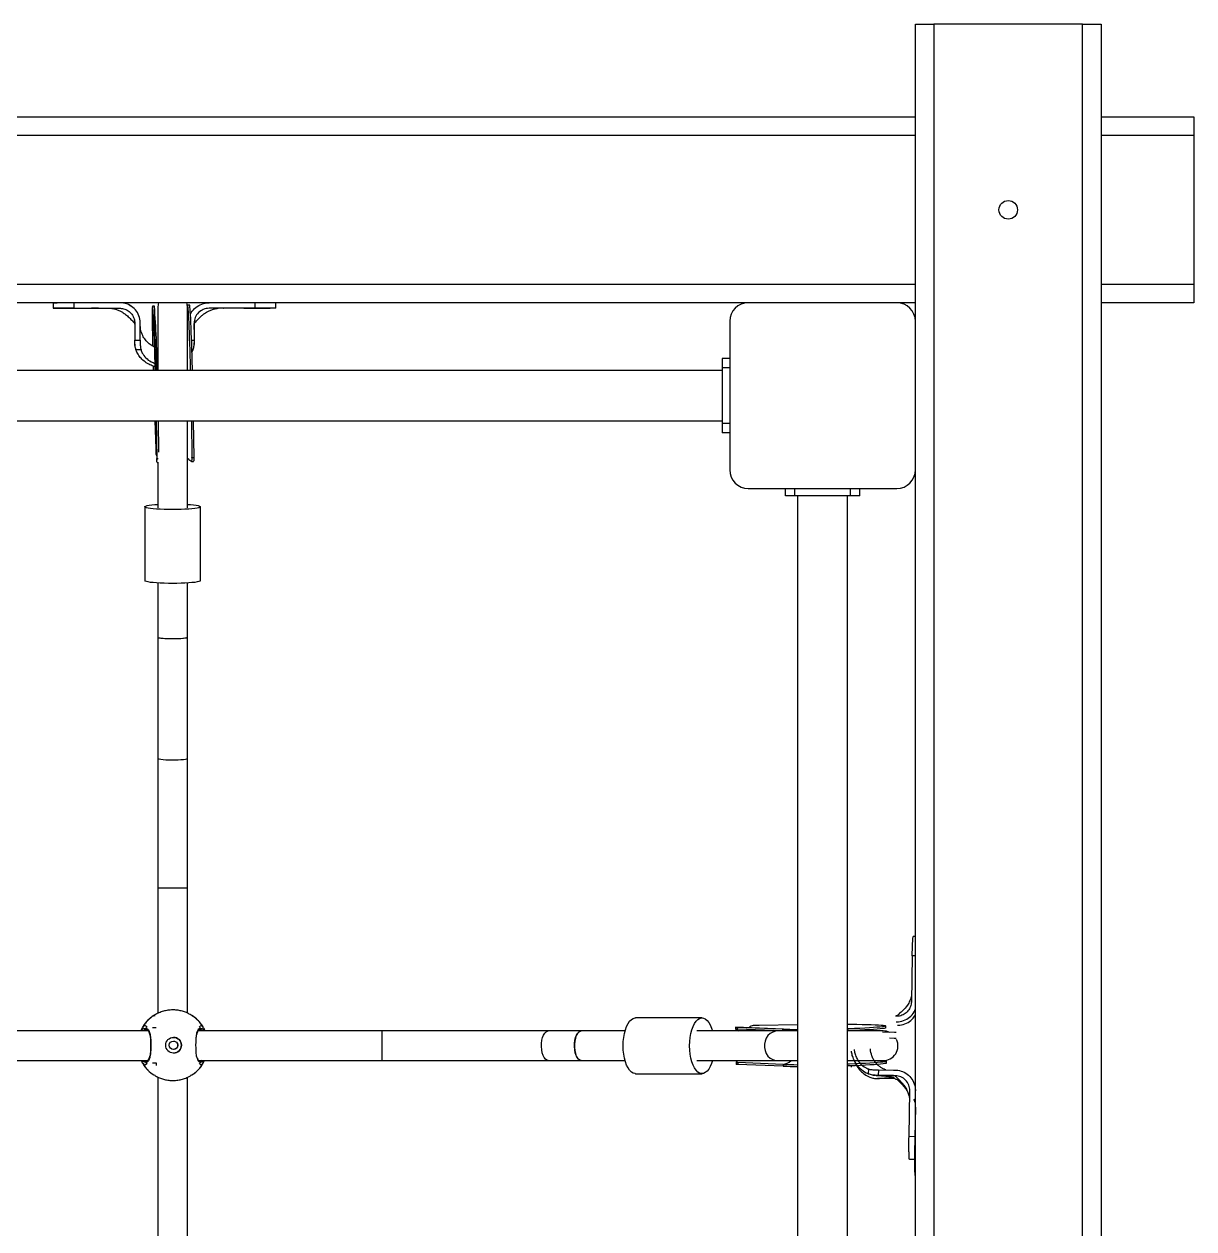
# Model space of a CAD drawing. Header units: millimetres. Extents: x -3365 to 2979, y -3775 to 2808.
# Drawn here: x 849 to 1479, y 660 to 1308 of the extents above; entities that cross this region are included whole.
import ezdxf

# ---------------------------------------------------------------- set-up
doc = ezdxf.new("R2010")
doc.units = ezdxf.units.MM
doc.layers.add('DIKOM_ОБЪЕКТ', color=7, linetype='Continuous')

msp = doc.modelspace()

# ---------------------------------------------------------------- linework, layer by layer
at = {"layer": 'DIKOM_ОБЪЕКТ'}
for p, q in [((1328.86, 1148.33), (1328.86, 1308.33)), ((1328.86, 1308.33), (1338.86, 1308.33)), ((1338.86, 1308.33), (1338.86, -1291.67)), ((1418.86, 1308.33), (1338.86, 1308.33)), ((1418.86, -1291.67), (1418.86, 1308.33)), ((1418.86, 1308.33), (1428.86, 1308.33)), ((1428.86, 1308.33), (1428.86, -1291.67)), ((-971.14, 1258.33), (1328.86, 1258.33)), ((1428.86, 1258.33), (1478.86, 1258.33)), ((1478.86, 1258.33), (1478.86, 1248.33)), ((1328.86, 1248.33), (-971.14, 1248.33)), ((1478.86, 1248.33), (1428.86, 1248.33)), ((1478.86, 1248.33), (1478.86, 1168.33)), ((-971.14, 1168.33), (1328.86, 1168.33)), ((1428.86, 1168.33), (1478.86, 1168.33)), ((1478.86, 1168.33), (1478.86, 1158.33)), ((1238.86, 1158.33), (218.86, 1158.33)), ((864.44, 1158.33), (864.44, 1155.33)), ((864.44, 1155.33), (869.71, 1155.33)), ((871.03, 1155.33), (867.92, 1155.33)), ((870.8, 1155.33), (868.56, 1155.33)), ((875.72, 1158.33), (875.72, 1155.33)), ((875.72, 1155.33), (900.44, 1155.33)), ((907.17, 1156.03), (905.41, 1157.08)), ((907.87, 1155.37), (907.54, 1155.67)), ((919.02, 1156.46), (918.02, 1156.43)), ((920.86, 1155.85), (920.86, 1121.83)), ((936.86, 1121.83), (936.86, 1155.85)), ((938.01, 1156.98), (937.01, 1156.95)), ((973.15, 1155.33), (948.44, 1155.33)), ((971.92, 1155.33), (978.56, 1155.33)), ((973.15, 1158.33), (973.15, 1155.33)), ((973.33, 1155.33), (973.72, 1155.33)), ((978.62, 1155.33), (981.36, 1155.33)), ((984.44, 1155.33), (984.44, 1158.33)), ((1318.86, 1158.33), (1238.86, 1158.33)), ((1328.86, 1158.33), (1318.86, 1158.33)), ((1478.86, 1158.33), (1428.86, 1158.33)), ((1228.86, 1148.33), (1228.86, 1068.33)), ((1328.86, 1068.33), (1328.86, 1148.33)), ((908.44, 1147.33), (908.44, 1146.33)), ((908.44, 1146.33), (908.44, 1138.19)), ((911.44, 1146.33), (911.44, 1147.33)), ((911.44, 1138.19), (911.44, 1146.33)), ((940.44, 1147.33), (940.44, 1146.33)), ((940.44, 1146.33), (940.44, 1138.19)), ((908.44, 1138.19), (911.44, 1138.19)), ((908.52, 1136.08), (908.53, 1135.51)), ((939.04, 1138.19), (940.44, 1138.19)), ((940.37, 1135.7), (940.39, 1136.48)), ((940.39, 1135.98), (940.4, 1136.68)), ((911.82, 1132.98), (909.1, 1132.98)), ((939.77, 1132.98), (939.21, 1132.98)), ((939.77, 1132.98), (939.25, 1131.74)), ((920.43, 1125.37), (920.86, 1125.21)), ((920.86, 1123.6), (920.48, 1123.67)), ((1228.86, 1128.33), (1224.86, 1128.33)), ((1224.86, 1128.33), (1224.86, 1123.33)), ((1228.86, 1123.33), (1224.86, 1123.33)), ((1224.86, 1123.33), (1224.86, 1093.33)), ((1224.86, 1121.83), (232.86, 1121.83)), ((232.86, 1094.83), (1224.86, 1094.83)), ((919.25, 1094.83), (919.72, 1079.68)), ((920, 1094.83), (920.31, 1073.53)), ((920, 1094.83), (920.29, 1074.49)), ((921, 1094.83), (921.25, 1077.9)), ((936.86, 1047.9), (936.86, 1094.83)), ((939, 1094.83), (939.28, 1075.01)), ((940, 1094.83), (940.28, 1075.04)), ((1228.86, 1093.33), (1224.86, 1093.33)), ((1224.86, 1093.33), (1224.86, 1088.33)), ((1228.86, 1088.33), (1224.86, 1088.33)), ((920.29, 1074.49), (921.06, 1074.51)), ((920.5, 1072.4), (920.86, 1072.41)), ((920.86, 1072.41), (920.86, 1047.9)), ((937.59, 1073.87), (936.86, 1074.39)), ((939.01, 1072.91), (940.03, 1072.94)), ((939.28, 1075.01), (940.28, 1075.04)), ((1328.86, 48.33), (1328.86, 1068.33)), ((1238.86, 1058.33), (1318.86, 1058.33)), ((1258.86, 1054.33), (1258.86, 1058.33)), ((1263.86, 1054.33), (1263.86, 1058.33)), ((1293.86, 1054.33), (1293.86, 1058.33)), ((1298.86, 1054.33), (1298.86, 1058.33)), ((1263.86, 1054.33), (1258.86, 1054.33)), ((1293.86, 1054.33), (1263.86, 1054.33)), ((1265.36, 1054.33), (1265.36, 62.33)), ((1292.36, 62.33), (1292.36, 1054.33)), ((1298.86, 1054.33), (1293.86, 1054.33)), ((913.86, 1048.51), (913.86, 1008.7)), ((943.86, 1008.7), (943.86, 1048.51)), ((920.86, 1007.44), (920.86, 978.3)), ((936.86, 978.3), (936.86, 1007.44)), ((920.86, 978.3), (920.86, 913.04)), ((936.86, 913.04), (936.86, 978.3)), ((920.86, 913.04), (920.86, 843.39)), ((936.86, 843.39), (936.86, 913.04)), ((920.86, 843.39), (920.86, 775.75)), ((920.86, 843.39), (936.86, 843.39)), ((936.86, 775.91), (936.86, 843.39)), ((1328.86, 817.11), (1327.69, 817.13)), ((1327.14, 806.72), (1326.71, 782.03)), ((1328.86, 806.69), (1327.14, 806.72)), ((918.75, 774.61), (919.43, 774.69)), ((939.2, 774.61), (939.25, 774.61)), ((939.25, 774.61), (939.25, 774.47)), ((1213.95, 773.3), (1178.17, 773.3)), ((915.84, 766.3), (642.58, 766.3)), ((913.56, 767.62), (914.48, 767.86)), ((914.75, 767.08), (914.87, 767.09)), ((918.07, 768.11), (919.92, 768.11)), ((1041.64, 766.3), (942.58, 766.3)), ((943.44, 767.08), (943.52, 767.09)), ((943.83, 767.86), (944.69, 767.59)), ((945.01, 768.8), (945.08, 768.45)), ((1131.09, 766.3), (1041.64, 766.3)), ((1041.64, 750.3), (1041.64, 766.3)), ((1148.86, 766.3), (1131.09, 766.3)), ((1172.5, 766.3), (1148.86, 766.3)), ((1254.65, 766.3), (1211.21, 766.3)), ((1231.96, 768.28), (1231.98, 767.28)), ((1257.81, 767.3), (1232.06, 768.29)), ((1257.27, 767.29), (1232.96, 768.23)), ((1232.96, 768.23), (1232.98, 767.23)), ((1257.26, 766.3), (1232.98, 767.23)), ((1265.36, 769.57), (1244.73, 769.31)), ((1257.17, 766.3), (1254.65, 766.3)), ((1257.81, 767.3), (1257.27, 767.29)), ((1257.27, 767.29), (1257.28, 766.3)), ((1265.36, 766.3), (1257.52, 766.3)), ((1311.49, 766.3), (1292.36, 766.3)), ((1317.57, 765.46), (1311.09, 765.57)), ((1312.93, 768.01), (1312.91, 769.01)), ((1318.57, 765.44), (1317.57, 765.46)), ((1314.83, 762.51), (1317.51, 762.46)), ((1317.51, 762.46), (1318.51, 762.44)), ((1319.12, 760.7), (1319.25, 760.7)), ((643.07, 750.3), (915.3, 750.3)), ((913.88, 750.44), (914.68, 750.14)), ((914.87, 750.13), (914.69, 750.15)), ((918.07, 749.11), (919.92, 749.11)), ((919.92, 749.11), (919.92, 747.74)), ((943.07, 750.3), (1041.64, 750.3)), ((944.78, 749.71), (943.83, 749.37)), ((943.89, 750.28), (944.62, 750.51)), ((945.08, 748.77), (945.01, 748.43)), ((1041.64, 750.3), (1131.09, 750.3)), ((1131.09, 750.3), (1148.86, 750.3)), ((1148.86, 750.3), (1172.5, 750.3)), ((1211.21, 750.3), (1254.65, 750.3)), ((1232.28, 749.42), (1232.3, 748.41)), ((1257.59, 748.31), (1233.28, 749.25)), ((1233.28, 749.25), (1233.3, 748.25)), ((1257.6, 747.31), (1233.3, 748.25)), ((1254.65, 750.3), (1265.36, 750.3)), ((1257.59, 748.31), (1257.6, 747.31)), ((1292.36, 750.3), (1311.49, 750.3)), ((1294.4, 746.77), (1294.39, 747.54)), ((1313.25, 749.03), (1313.23, 750.03)), ((915, 745.81), (915.26, 745.53)), ((918.75, 742.61), (919.43, 742.53)), ((920.86, 741.47), (920.86, 475.75)), ((936.86, 475.91), (936.86, 741.36)), ((938.43, 742.53), (939.25, 742.61)), ((939.25, 742.61), (939.25, 742.76)), ((1178.17, 743.3), (1213.95, 743.3)), ((1303.68, 743.1), (1303.73, 745.82)), ((1306.15, 742.5), (1307.14, 742.44)), ((1308.92, 745.37), (1308.87, 742.37)), ((1317, 742.23), (1308.87, 742.37)), ((1308.92, 745.37), (1317.05, 745.23)), ((1317.74, 740.49), (1309.6, 740.62)), ((1318, 742.22), (1317, 742.23)), ((1317.05, 745.23), (1318.05, 745.21)), ((1318.01, 740.48), (1317.74, 740.49)), ((1318.01, 740.48), (1318.39, 740.39)), ((1325.42, 709.41), (1325.86, 734.09)), ((1328.85, 725.31), (1328.42, 700.62)), ((1328.42, 709.36), (1325.42, 709.41)), ((1325.61, 697.24), (1328.61, 697.19))]:
    msp.add_line(p, q, dxfattribs=at)
at = {"layer": 'DIKOM_ОБЪЕКТ', "flags": 128}
for points in [[(919.53, 1121.83), (919.51, 1122.63), (919.42, 1125.95), (919.32, 1129.27), (919.22, 1132.54), (919.12, 1135.73), (919.01, 1138.8), (918.9, 1141.71), (918.79, 1144.44), (918.69, 1146.95), (918.58, 1149.22), (918.48, 1151.21), (918.38, 1152.9), (918.29, 1154.28), (918.2, 1155.33), (918.12, 1156.04), (918.05, 1156.39), (917.99, 1156.39), (917.94, 1156.03), (917.9, 1155.32), (917.87, 1154.27), (917.86, 1152.88), (917.85, 1151.18), (917.86, 1149.19), (917.88, 1146.92), (917.9, 1144.4), (917.95, 1141.67), (918, 1138.75), (918.06, 1135.68), (918.07, 1135.06)], [(921.25, 1158.33), (921.06, 1157.63), (920.86, 1155.85)], [(936.86, 1155.85), (936.66, 1157.63), (936.46, 1158.33)], [(938.53, 1121.83), (938.5, 1123.15), (938.41, 1126.47), (938.31, 1129.79), (938.21, 1133.06), (938.11, 1136.25), (938, 1139.32), (937.89, 1142.23), (937.78, 1144.96), (937.67, 1147.47), (937.57, 1149.74), (937.47, 1151.73), (937.37, 1153.42), (937.28, 1154.8), (937.19, 1155.85), (937.11, 1156.56), (937.04, 1156.91), (936.98, 1156.91), (936.93, 1156.55), (936.89, 1155.84), (936.86, 1154.79), (936.86, 1154.37)], [(939.53, 1121.83), (939.5, 1123.18), (939.41, 1126.5), (939.31, 1129.82), (939.21, 1133.08), (939.11, 1136.27), (939, 1139.34), (938.89, 1142.26), (938.78, 1144.99), (938.67, 1147.5), (938.57, 1149.76), (938.47, 1151.76), (938.37, 1153.45), (938.27, 1154.83), (938.19, 1155.88), (938.11, 1156.58), (938.04, 1156.94), (938.01, 1156.98)], [(918.34, 1124.27), (918.39, 1122.59), (918.41, 1121.83)], [(928.86, 1047.01), (926.57, 1047.03), (924.33, 1047.08), (922.2, 1047.17), (920.23, 1047.28), (918.45, 1047.43), (916.93, 1047.6), (915.68, 1047.79), (914.74, 1048), (914.13, 1048.22), (913.87, 1048.45), (913.96, 1048.68), (914.39, 1048.9), (915.17, 1049.12), (916.27, 1049.32), (917.66, 1049.5), (919.31, 1049.66), (920.86, 1049.77)], [(936.86, 1049.77), (938.4, 1049.66), (940.05, 1049.5), (941.45, 1049.32), (942.54, 1049.12), (943.32, 1048.9), (943.76, 1048.68), (943.85, 1048.45), (943.58, 1048.22), (942.97, 1048), (942.03, 1047.79), (940.79, 1047.6), (939.26, 1047.43), (937.49, 1047.28), (935.51, 1047.17), (933.38, 1047.08), (931.15, 1047.03), (928.86, 1047.01)], [(928.86, 1007.21), (926.57, 1007.23), (924.33, 1007.28), (922.2, 1007.37), (920.23, 1007.48), (918.45, 1007.63), (916.93, 1007.8), (915.68, 1007.99), (914.74, 1008.2), (914.13, 1008.42), (913.87, 1008.65), (913.86, 1008.7)], [(943.86, 1008.7), (943.85, 1008.65), (943.58, 1008.42), (942.97, 1008.2), (942.03, 1007.99), (940.79, 1007.8), (939.26, 1007.63), (937.49, 1007.48), (935.51, 1007.37), (933.38, 1007.28), (931.15, 1007.23), (928.86, 1007.21)], [(920.86, 978.3), (920.96, 978.17), (921.42, 978), (922.23, 977.85), (923.35, 977.72), (924.73, 977.62), (926.3, 977.55), (927.99, 977.51), (929.72, 977.51), (931.41, 977.55), (932.98, 977.62), (934.36, 977.72), (935.48, 977.85), (936.29, 978), (936.75, 978.17), (936.86, 978.3)], [(920.86, 978.3), (921.04, 978.13), (921.6, 977.97), (922.49, 977.82), (923.68, 977.69), (925.11, 977.6), (926.72, 977.53), (928.42, 977.5), (930.15, 977.51), (931.82, 977.56), (933.35, 977.64), (934.66, 977.75), (935.71, 977.89), (936.44, 978.05), (936.81, 978.21), (936.86, 978.3)], [(920.86, 913.04), (921.04, 912.87), (921.6, 912.71), (922.49, 912.56), (923.68, 912.43), (925.11, 912.34), (926.72, 912.27), (928.42, 912.24), (930.15, 912.25), (931.82, 912.3), (933.35, 912.38), (934.66, 912.49), (935.71, 912.63), (936.44, 912.78), (936.81, 912.95), (936.86, 913.04)], [(1171.47, 758.3), (1171.54, 760.59), (1171.78, 762.83), (1172.16, 764.96), (1172.69, 766.93), (1173.34, 768.7), (1174.11, 770.23), (1174.97, 771.48), (1175.91, 772.42), (1176.9, 773.03), (1177.92, 773.29), (1178.17, 773.3)], [(1207.24, 758.3), (1207.32, 760.59), (1207.56, 762.83), (1207.94, 764.96), (1208.46, 766.93), (1209.12, 768.7), (1209.89, 770.23), (1210.75, 771.48), (1211.68, 772.42), (1212.67, 773.03), (1213.69, 773.29), (1214.72, 773.2), (1215.73, 772.76), (1216.7, 771.99), (1217.6, 770.89), (1218.41, 769.5), (1219.13, 767.84), (1219.63, 766.3)], [(1131.09, 750.3), (1130.32, 750.49), (1129.58, 751.04), (1128.92, 751.93), (1128.36, 753.12), (1127.92, 754.55), (1127.64, 756.16), (1127.51, 757.87), (1127.55, 759.59), (1127.76, 761.26), (1128.12, 762.79), (1128.63, 764.11), (1129.24, 765.15), (1129.94, 765.88), (1130.7, 766.25), (1131.09, 766.3)], [(1148.86, 750.3), (1148.09, 750.49), (1147.35, 751.04), (1146.69, 751.93), (1146.13, 753.12), (1145.7, 754.55), (1145.41, 756.16), (1145.28, 757.87), (1145.33, 759.59), (1145.53, 761.26), (1145.9, 762.79), (1146.4, 764.11), (1147.01, 765.15), (1147.71, 765.88), (1148.47, 766.25), (1148.86, 766.3)], [(1148.86, 766.3), (1148.28, 766.19), (1147.53, 765.73), (1146.85, 764.92), (1146.26, 763.8), (1145.79, 762.42), (1145.47, 760.85), (1145.3, 759.16), (1145.3, 757.43), (1145.47, 755.75), (1145.79, 754.18), (1146.26, 752.8), (1146.85, 751.68), (1147.53, 750.87), (1148.28, 750.4), (1148.86, 750.3)], [(1254.65, 766.3), (1253.5, 766.19), (1252, 765.73), (1250.64, 764.92), (1249.46, 763.8), (1248.52, 762.42), (1247.87, 760.85), (1247.54, 759.16), (1247.54, 757.43), (1247.87, 755.75), (1248.52, 754.18), (1249.46, 752.8), (1250.64, 751.68), (1252, 750.87), (1253.5, 750.4), (1254.65, 750.3)], [(1292.36, 769.88), (1294.4, 769.88), (1297.37, 769.87), (1300.16, 769.84), (1302.73, 769.79), (1305.07, 769.74), (1307.14, 769.66), (1308.93, 769.58), (1310.4, 769.48), (1311.54, 769.37), (1312.35, 769.25), (1312.8, 769.12), (1312.9, 768.98), (1312.65, 768.84), (1312.04, 768.69), (1311.08, 768.54), (1309.79, 768.4), (1308.18, 768.25), (1306.27, 768.1), (1304.07, 767.96), (1301.63, 767.83), (1298.95, 767.7), (1296.08, 767.58), (1293.05, 767.48), (1292.36, 767.45)], [(1312.93, 768.01), (1312.92, 767.98), (1312.66, 767.84), (1312.05, 767.69), (1311.1, 767.55), (1309.81, 767.4), (1308.2, 767.25), (1306.28, 767.1), (1304.09, 766.96), (1301.64, 766.83), (1298.97, 766.7), (1296.1, 766.58), (1293.07, 766.48), (1292.36, 766.45)], [(1178.17, 743.3), (1177.92, 743.31), (1176.9, 743.57), (1175.91, 744.18), (1174.97, 745.12), (1174.11, 746.37), (1173.34, 747.9), (1172.69, 749.67), (1172.16, 751.64), (1171.78, 753.77), (1171.54, 756.01), (1171.47, 758.3)], [(1219.63, 750.3), (1219.13, 748.76), (1218.41, 747.1), (1217.6, 745.71), (1216.7, 744.61), (1215.73, 743.84), (1214.72, 743.4), (1213.69, 743.31), (1212.67, 743.57), (1211.68, 744.18), (1210.75, 745.12), (1209.89, 746.37), (1209.12, 747.9), (1208.46, 749.67), (1207.94, 751.64), (1207.56, 753.77), (1207.32, 756.01), (1207.24, 758.3)], [(1312.25, 750.34), (1312.67, 750.27), (1313.12, 750.14), (1313.22, 750), (1312.97, 749.86), (1312.36, 749.71), (1311.4, 749.56), (1310.11, 749.41), (1308.5, 749.27), (1306.59, 749.12), (1304.39, 748.98), (1301.95, 748.85), (1299.27, 748.72), (1296.4, 748.6), (1293.37, 748.49), (1292.36, 748.46)], [(1313.25, 749.03), (1313.24, 749), (1312.98, 748.86), (1312.37, 748.71), (1311.42, 748.56), (1310.13, 748.42), (1308.52, 748.27), (1306.6, 748.12), (1304.41, 747.98), (1301.96, 747.85), (1299.29, 747.72), (1296.42, 747.6), (1293.39, 747.5), (1292.36, 747.46)]]:
    msp.add_lwpolyline(points, dxfattribs=at)
at = {"layer": 'DIKOM_ОБЪЕКТ'}
for centre, radius in [((1378.86, 1208.33), 5), ((929.36, 758.61), 4.25), ((929.32, 758.61), 2.25)]:
    msp.add_circle(centre, radius, dxfattribs=at)
for centre, radius, start, end in [((430.01, 1117.84), 490.53, 0.46653, 4.51586), ((948.44, 1147.33), 8, 90.0008, 180.00091), ((1238.86, 1148.33), 10, 90, 180), ((1318.86, 1148.33), 10, 0, 90), ((1238.86, 1068.33), 10, 180, 270), ((1318.86, 1068.33), 10, 270, 0), ((929, 758.62), 18.99, 122.64737, 147.35857), ((929, 758.62), 19, 32.644, 57.35124), ((929.12, 758.58), 18.74, 144.39704, 149.41635), ((929.17, 758.61), 17.36, 144.97472, 147.80006), ((928.71, 758.33), 17.87, 32.24646, 34.99205), ((929.13, 758.66), 18.59, 30.56062, 35.61902), ((1267.74, 1070.07), 302.96, 268.01922, 269.5495), ((1311.49, 758.3), 8, 64.18387, 90), ((929.36, 758.61), 4.25, 359.99953, 89.99404), ((1311.49, 758.3), 8, 270, 25.04052), ((929.36, 758.61), 4.25, 270.00533, 0.0011), ((929.08, 758.62), 18.69, 210.57489, 215.60717), ((929, 758.61), 19, 212.64466, 237.3494), ((929.21, 758.65), 17.41, 212.20888, 215.02517), ((929, 758.61), 19, 302.65199, 327.35277), ((928.66, 758.93), 17.93, 325.00837, 327.74428), ((929.17, 758.54), 18.55, 324.37674, 329.44817), ((1257.08, 754.79), 6.5, 274.4487, 316.27335), ((1268.01, 1049.79), 301.66, 268.0191, 269.49521), ((1268.05, 1049.71), 302.58, 268.02111, 269.48954), ((1317.87, 734.23), 7.99, 359.00209, 89.07704)]:
    msp.add_arc(centre, radius, start, end, dxfattribs=at)
for points, knots in [([(864.45, 1158.33), (864.5, 1158.33), (864.59, 1158.33), (865.36, 1158.33), (866.26, 1158.33), (866.68, 1158.33)], [0, 0, 0, 0, 0.340107, 0.690673, 1, 1, 1, 1]), ([(875.72, 1155.33), (875.63, 1155.33), (875.22, 1155.33), (873.51, 1155.33), (871.09, 1155.33), (868.55, 1155.33), (866.72, 1155.33), (865.38, 1155.33), (864.57, 1155.33), (864.49, 1155.33), (864.46, 1155.33)], [0, 0, 0, 0, 0.012377, 0.061895, 0.261127, 0.409638, 0.562453, 0.710965, 0.863783, 1, 1, 1, 1]), ([(869.71, 1155.33), (870.1, 1155.33), (870.88, 1155.33), (872.09, 1155.33), (872.71, 1155.33)], [0, 0, 0, 0, 0.492056, 1, 1, 1, 1]), ([(870.07, 1155.33), (871.19, 1155.33), (873.52, 1155.33), (876.01, 1155.33), (877.31, 1155.33)], [0, 0, 0, 0, 0.478149, 1, 1, 1, 1]), ([(875.33, 1155.33), (876.26, 1155.33), (878.22, 1155.33), (880.73, 1155.33), (882.04, 1155.33)], [0, 0, 0, 0, 0.477468, 1, 1, 1, 1]), ([(888.89, 1155.33), (888.9, 1155.33), (888.97, 1155.33), (888.59, 1155.33), (887.75, 1155.33), (886.58, 1155.33), (885.66, 1155.33), (885.24, 1155.33)], [0, 0, 0, 0, 0.06425, 0.306799, 0.549339, 0.791884, 1, 1, 1, 1]), ([(895.25, 1155.32), (895.32, 1155.32), (895.48, 1155.32), (895.65, 1155.32), (895.73, 1155.32)], [0, 0, 0, 0, 0.49808, 1, 1, 1, 1]), ([(895.57, 1155.33), (895.93, 1155.31), (896.63, 1155.27), (898.45, 1154.79), (900.19, 1154.07), (901.62, 1153.31), (902.72, 1152.6), (903.64, 1151.95), (904.52, 1151.23), (905.47, 1150.38), (906.37, 1149.33), (907.25, 1148.56), (907.84, 1147.87), (908.24, 1147.36), (908.34, 1147.11), (908.36, 1147.05), (908.38, 1147.02), (908.39, 1146.99), (908.4, 1146.95), (908.42, 1146.86), (908.42, 1146.8), (908.44, 1146.75), (908.44, 1146.45), (908.44, 1146.34), (908.44, 1146.29)], [0, 0, 0, 0, 0.150023, 0.285116, 0.400988, 0.491058, 0.549653, 0.595442, 0.653439, 0.721442, 0.788227, 0.844913, 0.895828, 0.92003, 0.924448, 0.926119, 0.927575, 0.929021, 0.930602, 0.93441, 0.957286, 0.976122, 0.990799, 1, 1, 1, 1]), ([(911.44, 1147.33), (911.43, 1147.42), (911.43, 1147.84), (911.31, 1149.5), (910.51, 1152.26), (908.29, 1155.33), (905.19, 1157.48), (902.4, 1158.27), (900.8, 1158.32), (900.44, 1158.33)], [0, 0, 0, 0, 0.014813, 0.074109, 0.290048, 0.505964, 0.720942, 0.936008, 1, 1, 1, 1]), ([(900.44, 1155.33), (900.66, 1155.32), (901.78, 1155.29), (903.77, 1154.77), (906.04, 1153.25), (907.68, 1151.06), (908.37, 1148.96), (908.42, 1147.7), (908.44, 1147.33)], [0, 0, 0, 0, 0.054136, 0.26834, 0.482533, 0.697288, 0.911983, 1, 1, 1, 1]), ([(907.66, 1155.63), (907.6, 1155.68), (907.48, 1155.78), (907.37, 1155.87), (907.32, 1155.91)], [0, 0, 0, 0, 0.500186, 1, 1, 1, 1]), ([(938.46, 1151.84), (938.48, 1151.94), (938.85, 1153.23), (940.63, 1155.27), (943.61, 1157.46), (946.44, 1158.27), (948.05, 1158.32), (948.44, 1158.33)], [0, 0, 0, 0, 0.025865, 0.319912, 0.613816, 0.908363, 1, 1, 1, 1]), ([(940.44, 1144.02), (940.44, 1143.98), (940.44, 1143.91), (940.44, 1144.09), (940.44, 1144.75), (940.44, 1145.48), (940.44, 1146.02), (940.43, 1146.53), (940.44, 1146.79), (940.45, 1146.86), (940.46, 1146.91), (940.48, 1146.98), (940.49, 1147.01), (940.5, 1147.04), (940.52, 1147.07), (940.54, 1147.13), (940.63, 1147.37), (941.04, 1147.88), (941.68, 1148.6), (942.6, 1149.45), (943.53, 1150.48), (944.47, 1151.33), (945.3, 1151.99), (946.17, 1152.61), (947.26, 1153.31), (948.7, 1154.08), (950.46, 1154.79), (952.31, 1155.27), (953.03, 1155.31), (953.41, 1155.33)], [0, 0, 0, 0, 0.038804, 0.073968, 0.124841, 0.172223, 0.205993, 0.227862, 0.241702, 0.254339, 0.268539, 0.271439, 0.272635, 0.273737, 0.274873, 0.276191, 0.279634, 0.298269, 0.337815, 0.388352, 0.446677, 0.494113, 0.533653, 0.567928, 0.61405, 0.684938, 0.776098, 0.88228, 1, 1, 1, 1]), ([(956.28, 1155.32), (956.32, 1155.32), (956.42, 1155.32), (956.52, 1155.32), (956.57, 1155.31)], [0, 0, 0, 0, 0.500002, 1, 1, 1, 1]), ([(963.66, 1155.33), (963.61, 1155.33), (963.06, 1155.33), (962.07, 1155.33), (960.89, 1155.33), (960.17, 1155.33), (959.86, 1155.33), (959.94, 1155.33), (959.95, 1155.33)], [0, 0, 0, 0, 0.022188, 0.263624, 0.505093, 0.746544, 0.987998, 1, 1, 1, 1]), ([(967.11, 1155.33), (968.42, 1155.33), (970.92, 1155.33), (972.87, 1155.33), (973.81, 1155.33)], [0, 0, 0, 0, 0.522444, 1, 1, 1, 1]), ([(984.41, 1155.33), (984.42, 1155.33), (984.51, 1155.33), (984.16, 1155.33), (983.3, 1155.33), (981.87, 1155.33), (979.93, 1155.33), (977.16, 1155.33), (974.66, 1155.33), (973.15, 1155.33)], [0, 0, 0, 0, 0.012296, 0.165142, 0.313683, 0.466528, 0.615066, 0.767916, 1, 1, 1, 1]), ([(919.19, 1151.37), (919.18, 1151.37), (918.98, 1151.43), (918.88, 1150.72), (918.8, 1149.09), (918.86, 1146.7), (918.99, 1143.82), (919.1, 1140.81), (919.21, 1137.99), (919.3, 1135.47), (919.37, 1133.25), (919.45, 1130.82), (919.53, 1128.03), (919.62, 1124.96), (919.67, 1122.85), (919.7, 1121.83)], [0, 0, 0, 0, 0.007291, 0.125551, 0.23609, 0.337725, 0.430802, 0.520494, 0.607499, 0.664033, 0.719362, 0.77719, 0.845664, 0.92506, 1, 1, 1, 1]), ([(919.33, 1134.45), (918.83, 1134.66), (917.48, 1135.21), (915.58, 1136.7), (913.72, 1138.79), (912.34, 1141.29), (911.67, 1143.56), (911.47, 1145.18), (911.44, 1145.94), (911.44, 1146.24), (911.44, 1146.34)], [0, 0, 0, 0, 0.106806, 0.287754, 0.471892, 0.658901, 0.846773, 0.938095, 0.979955, 1, 1, 1, 1]), ([(908.44, 1137.11), (908.44, 1137.2), (908.44, 1137.56), (908.44, 1137.92), (908.44, 1138.19)], [0, 0, 0, 0, 0.256261, 1, 1, 1, 1]), ([(909.1, 1132.98), (908.91, 1133.64), (908.51, 1134.98), (908.46, 1136.39), (908.44, 1137.11)], [0, 0, 0, 0, 0.491582, 1, 1, 1, 1]), ([(911.44, 1138.19), (911.44, 1138.11), (911.44, 1137.68), (911.44, 1136.6), (911.38, 1134.92), (911.67, 1133.63), (911.82, 1132.98)], [0, 0, 0, 0, 0.048385, 0.241898, 0.617089, 1, 1, 1, 1]), ([(940.44, 1137.11), (940.41, 1136.41), (940.36, 1135), (939.97, 1133.66), (939.77, 1132.98)], [0, 0, 0, 0, 0.492129, 1, 1, 1, 1]), ([(940.44, 1138.19), (940.44, 1138.1), (940.44, 1137.74), (940.44, 1137.38), (940.44, 1137.11)], [0, 0, 0, 0, 0.256358, 1, 1, 1, 1]), ([(919.64, 1123.85), (918.85, 1124.09), (917.11, 1124.62), (914.62, 1125.99), (912.35, 1127.8), (910.56, 1129.94), (909.57, 1131.72), (909.18, 1132.77), (909.1, 1132.98)], [0, 0, 0, 0, 0.169876, 0.375459, 0.580842, 0.766639, 0.952214, 1, 1, 1, 1]), ([(911.82, 1132.98), (912.03, 1132.4), (912.6, 1130.81), (914.4, 1128.51), (916.86, 1126.54), (918.8, 1125.93), (919.59, 1125.68)], [0, 0, 0, 0, 0.167391, 0.456931, 0.777213, 1, 1, 1, 1]), ([(920.86, 1133.88), (920.69, 1133.9), (920.45, 1133.94), (920.23, 1134.04), (920.17, 1134.07)], [0, 0, 0, 0, 0.710437, 1, 1, 1, 1]), ([(919.72, 1079.68), (919.74, 1079.14), (919.77, 1078.06), (919.88, 1076.81), (920.01, 1076.09), (920.23, 1075.98), (920.27, 1075.96)], [0, 0, 0, 0, 0.309465, 0.619024, 0.925151, 1, 1, 1, 1]), ([(920.5, 1072.41), (920.44, 1072.45), (920.32, 1072.53), (920.31, 1073.26), (920.3, 1074.08), (920.29, 1074.49)], [0, 0, 0, 0, 0.317891, 0.653647, 1, 1, 1, 1]), ([(937.59, 1073.87), (937.9, 1073.62), (938.52, 1073.12), (939.03, 1072.83), (939.25, 1073.04), (939.3, 1073.73), (939.29, 1074.57), (939.28, 1075.01)], [0, 0, 0, 0, 0.203791, 0.408436, 0.596906, 0.787457, 1, 1, 1, 1]), ([(940.28, 1075.04), (940.29, 1074.62), (940.3, 1073.77), (940.27, 1073.05), (940.11, 1073), (940.03, 1072.97)], [0, 0, 0, 0, 0.353024, 0.706179, 1, 1, 1, 1]), ([(1327.14, 806.72), (1327.15, 806.8), (1327.16, 807.2), (1327.21, 808.87), (1327.29, 811.2), (1327.39, 813.59), (1327.48, 815.29), (1327.57, 816.47), (1327.64, 817.09), (1327.68, 817.07), (1327.69, 817.07)], [0, 0, 0, 0, 0.012931, 0.064675, 0.272862, 0.428051, 0.587734, 0.742921, 0.902607, 1, 1, 1, 1]), ([(1326.76, 785.23), (1326.74, 785.12), (1326.68, 784.89), (1326.53, 784.35), (1326.27, 783.52), (1325.66, 782.02), (1324.28, 779.57), (1322.44, 777.46), (1320.51, 775.95), (1319.49, 774.98), (1318.76, 774.39), (1318.35, 774.27), (1318.23, 774.23)], [0, 0, 0, 0, 0.026525, 0.060818, 0.100479, 0.181749, 0.347939, 0.657901, 0.807316, 0.910563, 0.972548, 1, 1, 1, 1]), ([(1326.71, 782.03), (1326.7, 781.81), (1326.65, 780.69), (1326.08, 778.71), (1324.53, 776.47), (1322.31, 774.87), (1320.2, 774.22), (1318.93, 774.19), (1318.57, 774.18)], [0, 0, 0, 0, 0.054132, 0.268337, 0.482519, 0.697283, 0.911981, 1, 1, 1, 1]), ([(918.7, 774.55), (918.57, 774.48), (917.79, 774.02), (916.48, 772.95), (914.84, 771.36), (913.43, 769.57), (912.35, 767.88), (911.85, 766.75), (911.65, 766.3)], [0, 0, 0, 0, 0.038964, 0.248128, 0.456363, 0.663083, 0.867024, 1, 1, 1, 1]), ([(938.82, 774.88), (938.16, 775.24), (936.83, 775.99), (934.65, 776.8), (932.36, 777.36), (929.97, 777.64), (927.53, 777.61), (925.07, 777.26), (922.64, 776.57), (920.52, 775.69), (919.29, 774.92), (918.79, 774.61)], [0, 0, 0, 0, 0.107108, 0.217059, 0.328821, 0.442378, 0.557756, 0.675059, 0.79445, 0.916225, 1, 1, 1, 1]), ([(939.27, 774.57), (939.13, 774.68), (938.99, 774.79), (938.83, 774.87), (938.82, 774.88)], [0, 0, 0, 0, 0.963, 1, 1, 1, 1]), ([(945.03, 768.81), (945.01, 768.84), (944.65, 769.47), (943.77, 770.61), (942.34, 772.2), (940.84, 773.54), (939.75, 774.26), (939.27, 774.57)], [0, 0, 0, 0, 0.012235, 0.264711, 0.524832, 0.791492, 1, 1, 1, 1]), ([(1318.51, 771.18), (1318.6, 771.18), (1319.02, 771.18), (1320.69, 771.27), (1323.48, 772.02), (1326.51, 774.2), (1328.38, 776.44), (1328.77, 777.95), (1328.86, 778.26)], [0, 0, 0, 0, 0.019069, 0.095396, 0.373316, 0.651246, 0.92794, 1, 1, 1, 1]), ([(1319.25, 769.43), (1319.34, 769.43), (1319.76, 769.43), (1321.43, 769.52), (1324.18, 770.29), (1327.15, 772.24), (1328.34, 774.12), (1328.86, 774.94)], [0, 0, 0, 0, 0.021961, 0.109861, 0.429941, 0.749996, 1, 1, 1, 1]), ([(912.07, 766.3), (912.5, 766.85), (912.99, 767.49), (913.49, 767.6), (913.56, 767.62)], [0, 0, 0, 0, 0.858397, 1, 1, 1, 1]), ([(914.77, 767.06), (914.44, 767.06), (913.91, 767.06), (913.38, 766.5), (913.19, 766.3)], [0, 0, 0, 0, 0.633445, 1, 1, 1, 1]), ([(913.89, 769.49), (913.98, 769.33), (914.17, 769.02), (914.69, 768.72), (914.95, 768.57)], [0, 0, 0, 0, 0.496572, 1, 1, 1, 1]), ([(914.95, 768.57), (914.69, 768.72), (914.17, 769.02), (913.98, 769.33), (913.89, 769.49)], [0, 0, 0, 0, 0.496482, 1, 1, 1, 1]), ([(914.95, 767.1), (914.89, 767.1), (914.76, 767.12), (914.59, 767.21), (914.46, 767.36), (914.4, 767.53), (914.4, 767.69), (914.44, 767.8), (914.47, 767.85), (914.48, 767.86)], [0, 0, 0, 0, 0.177593, 0.355451, 0.528511, 0.68943, 0.838809, 0.983098, 1, 1, 1, 1]), ([(914.48, 767.86), (914.45, 767.81), (914.41, 767.72), (914.4, 767.55), (914.44, 767.4), (914.54, 767.26), (914.68, 767.16), (914.82, 767.1), (914.92, 767.1), (914.95, 767.1)], [0, 0, 0, 0, 0.145368, 0.290685, 0.434572, 0.582191, 0.738623, 0.906183, 1, 1, 1, 1]), ([(914.48, 767.86), (914.86, 767.73), (915.66, 767.45), (916.49, 765.71), (916.91, 763.45), (917.12, 760.88), (917.17, 758.12), (917.05, 755.07), (916.71, 752.43), (916.07, 750.48), (915.27, 749.54), (914.68, 749.41), (914.48, 749.37)], [0, 0, 0, 0, 0.111432, 0.22936, 0.339017, 0.410114, 0.51671, 0.623256, 0.729395, 0.834805, 0.941415, 1, 1, 1, 1]), ([(914.96, 767.06), (915.02, 767.05), (915.22, 767.02), (915.54, 766.76), (915.94, 766.2), (916.3, 765.36), (916.58, 764.25), (916.79, 762.92), (916.92, 761.44), (916.99, 760.13), (916.99, 759.34), (916.99, 759.08)], [0, 0, 0, 0, 0.056311, 0.183681, 0.303646, 0.431187, 0.558267, 0.683787, 0.812733, 0.940867, 1, 1, 1, 1]), ([(941.85, 764.55), (941.88, 764.78), (942.03, 765.83), (942.56, 767.05), (943.25, 767.76), (943.72, 767.84), (943.83, 767.86)], [0, 0, 0, 0, 0.102772, 0.487509, 0.879925, 1, 1, 1, 1]), ([(941.96, 764.35), (942.01, 764.58), (942.12, 765.21), (942.39, 765.99), (942.74, 766.65), (943.12, 767), (943.33, 767.13), (943.47, 767.1), (943.48, 767.1)], [0, 0, 0, 0, 0.125005, 0.33679, 0.549215, 0.760544, 0.983633, 1, 1, 1, 1]), ([(944.25, 769.49), (944.18, 769.33), (944.05, 769.02), (943.58, 768.72), (943.35, 768.57)], [0, 0, 0, 0, 0.49657, 1, 1, 1, 1]), ([(944.25, 769.49), (944.18, 769.33), (944.05, 769.02), (943.58, 768.72), (943.35, 768.57)], [0, 0, 0, 0, 0.49657, 1, 1, 1, 1]), ([(943.83, 767.86), (943.85, 767.81), (943.9, 767.72), (943.9, 767.55), (943.86, 767.4), (943.77, 767.26), (943.63, 767.16), (943.48, 767.1), (943.39, 767.1), (943.35, 767.1)], [0, 0, 0, 0, 0.145374, 0.290685, 0.434548, 0.582173, 0.738612, 0.906179, 1, 1, 1, 1]), ([(943.48, 767.12), (943.5, 767.12), (943.59, 767.13), (943.72, 767.22), (943.84, 767.36), (943.9, 767.53), (943.9, 767.69), (943.86, 767.8), (943.83, 767.85), (943.83, 767.86)], [0, 0, 0, 0, 0.067275, 0.268924, 0.465239, 0.647782, 0.817236, 0.980826, 1, 1, 1, 1]), ([(944.99, 766.3), (944.83, 766.48), (944.36, 767.05), (943.88, 767.05), (943.56, 767.04)], [0, 0, 0, 0, 0.319436, 1, 1, 1, 1]), ([(944.69, 767.59), (944.78, 767.57), (945.22, 767.47), (945.66, 766.82), (946.01, 766.3)], [0, 0, 0, 0, 0.199281, 1, 1, 1, 1]), ([(946.35, 766.3), (946.23, 766.59), (945.86, 767.46), (945.36, 768.27), (945.03, 768.81)], [0, 0, 0, 0, 0.33143, 1, 1, 1, 1]), ([(1232, 767.28), (1231.99, 767.28), (1231.9, 767.28), (1232.25, 767.16), (1232.87, 766.83), (1233.41, 766.44), (1233.61, 766.3)], [0, 0, 0, 0, 0.034147, 0.419011, 0.784852, 1, 1, 1, 1]), ([(1232.06, 768.28), (1232.11, 768.28), (1232.22, 768.27), (1232.69, 768.25), (1232.96, 768.23)], [0, 0, 0, 0, 0.436826, 1, 1, 1, 1]), ([(1232.98, 767.23), (1232.66, 767.25), (1232.21, 767.28), (1232.13, 767.28), (1232.11, 767.28)], [0, 0, 0, 0, 0.703379, 1, 1, 1, 1]), ([(1244.73, 769.31), (1244.17, 769.3), (1243.04, 769.29), (1241.47, 769.2), (1240.26, 768.93), (1239.57, 768.53), (1239.46, 768.14), (1239.42, 768.01)], [0, 0, 0, 0, 0.227102, 0.454244, 0.678877, 0.894389, 1, 1, 1, 1]), ([(1307.71, 766.31), (1307.72, 766.32), (1307.92, 766.5), (1307.96, 766.55), (1307.88, 766.57), (1307.88, 766.57)], [0, 0, 0, 0, 0.06876, 0.97572, 1, 1, 1, 1]), ([(1318.23, 765.5), (1318.21, 765.49), (1318.08, 765.44), (1317.95, 765.45), (1317.84, 765.45)], [0, 0, 0, 0, 0.122205, 1, 1, 1, 1]), ([(916.99, 759.08), (917, 758.79), (917.01, 757.94), (916.96, 756.55), (916.86, 754.99), (916.69, 753.57), (916.44, 752.35), (916.12, 751.38), (915.73, 750.68), (915.31, 750.27), (915.04, 750.11), (914.87, 750.13), (914.85, 750.13)], [0, 0, 0, 0, 0.063293, 0.180356, 0.296842, 0.412183, 0.527055, 0.639978, 0.752367, 0.864578, 0.982618, 1, 1, 1, 1]), ([(929.27, 760.85), (929.48, 760.84), (929.94, 760.81), (930.59, 760.48), (931.13, 759.96), (931.46, 759.3), (931.5, 758.83), (931.52, 758.61)], [0, 0, 0, 0, 0.181235, 0.388197, 0.601198, 0.818617, 1, 1, 1, 1]), ([(942.2, 751.4), (942.09, 751.66), (941.76, 752.48), (941.57, 754.45), (941.43, 757.06), (941.42, 759.83), (941.52, 762.61), (941.76, 763.97), (941.85, 764.55)], [0, 0, 0, 0, 0.095455, 0.303914, 0.440557, 0.6456, 0.850383, 1, 1, 1, 1]), ([(931.52, 758.61), (931.5, 758.36), (931.45, 757.87), (931.08, 757.2), (930.52, 756.69), (929.88, 756.39), (929.44, 756.39), (929.27, 756.39)], [0, 0, 0, 0, 0.209713, 0.419286, 0.633128, 0.850559, 1, 1, 1, 1]), ([(1303.68, 743.1), (1303.25, 743.28), (1301.58, 743.95), (1299.47, 745.5), (1297.57, 747.64), (1296.27, 749.64), (1295.24, 751.9), (1294.66, 753.92), (1294.46, 755.14), (1294.4, 755.5)], [0, 0, 0, 0, 0.086555, 0.33551, 0.475714, 0.615983, 0.773999, 0.932058, 1, 1, 1, 1]), ([(1295.88, 756.32), (1295.97, 755.68), (1296.18, 754.19), (1296.99, 752.01), (1298.21, 749.86), (1300.03, 747.75), (1301.99, 746.42), (1303.4, 745.93), (1303.73, 745.82)], [0, 0, 0, 0, 0.139462, 0.321212, 0.497391, 0.673363, 0.923695, 1, 1, 1, 1]), ([(1312.86, 745.3), (1312.76, 745.34), (1312.35, 745.5), (1311.42, 745.93), (1310.18, 746.68), (1308.77, 747.79), (1307.39, 749.27), (1306.22, 751.02), (1305.18, 753.38), (1304.69, 755.34), (1304.69, 756.63), (1304.69, 756.74)], [0, 0, 0, 0, 0.025898, 0.107945, 0.20758, 0.326332, 0.465493, 0.609681, 0.743941, 0.978131, 1, 1, 1, 1]), ([(911.93, 750.3), (911.96, 750.22), (912.26, 749.53), (913.02, 748.3), (913.9, 747), (914.51, 746.35), (914.65, 746.2)], [0, 0, 0, 0, 0.051899, 0.456626, 0.876792, 1, 1, 1, 1]), ([(913.36, 749.76), (913.24, 749.79), (913.01, 749.83), (912.79, 750.15), (912.68, 750.3)], [0, 0, 0, 0, 0.526149, 1, 1, 1, 1]), ([(914.48, 749.37), (914.43, 749.36), (914.08, 749.34), (913.7, 749.56), (913.36, 749.76)], [0, 0, 0, 0, 0.120954, 1, 1, 1, 1]), ([(914.95, 748.65), (914.69, 748.5), (914.17, 748.2), (913.98, 747.89), (913.89, 747.74)], [0, 0, 0, 0, 0.496482, 1, 1, 1, 1]), ([(913.89, 747.74), (913.98, 747.89), (914.17, 748.2), (914.69, 748.5), (914.95, 748.65)], [0, 0, 0, 0, 0.496576, 1, 1, 1, 1]), ([(914.48, 749.37), (914.45, 749.41), (914.41, 749.51), (914.4, 749.67), (914.44, 749.83), (914.54, 749.96), (914.68, 750.07), (914.82, 750.12), (914.92, 750.13), (914.95, 750.13)], [0, 0, 0, 0, 0.145352, 0.290764, 0.43474, 0.582163, 0.738578, 0.906193, 1, 1, 1, 1]), ([(914.81, 750.1), (914.8, 750.1), (914.71, 750.09), (914.59, 750.01), (914.46, 749.87), (914.4, 749.7), (914.4, 749.53), (914.44, 749.42), (914.47, 749.37), (914.48, 749.37)], [0, 0, 0, 0, 0.056914, 0.260908, 0.459148, 0.643658, 0.815188, 0.980512, 1, 1, 1, 1]), ([(943.83, 749.37), (943.77, 749.37), (943.31, 749.44), (942.66, 749.86), (942.32, 751), (942.2, 751.4)], [0, 0, 0, 0, 0.078545, 0.679048, 1, 1, 1, 1]), ([(943.32, 750.18), (943.26, 750.19), (943.09, 750.23), (942.78, 750.54), (942.47, 751.03), (942.32, 751.5), (942.26, 751.68)], [0, 0, 0, 0, 0.180984, 0.503839, 0.809033, 1, 1, 1, 1]), ([(942.37, 745.16), (942.63, 745.41), (943.43, 746.18), (944.32, 747.28), (944.86, 748.18), (945.01, 748.43)], [0, 0, 0, 0, 0.252585, 0.792678, 1, 1, 1, 1]), ([(943.35, 750.13), (943.37, 750.12), (943.43, 750.11), (943.5, 750.15), (943.56, 750.17)], [0, 0, 0, 0, 0.218238, 1, 1, 1, 1]), ([(943.35, 750.13), (943.42, 750.12), (943.55, 750.11), (943.72, 750.01), (943.84, 749.87), (943.9, 749.7), (943.9, 749.53), (943.86, 749.42), (943.83, 749.37), (943.83, 749.37)], [0, 0, 0, 0, 0.17771, 0.355516, 0.528401, 0.689311, 0.838903, 0.983005, 1, 1, 1, 1]), ([(943.83, 749.37), (943.85, 749.41), (943.9, 749.51), (943.9, 749.67), (943.86, 749.83), (943.77, 749.96), (943.63, 750.07), (943.48, 750.12), (943.39, 750.13), (943.35, 750.13)], [0, 0, 0, 0, 0.145359, 0.290764, 0.434716, 0.582145, 0.738567, 0.906189, 1, 1, 1, 1]), ([(943.35, 748.65), (943.58, 748.5), (944.05, 748.2), (944.18, 747.89), (944.25, 747.74)], [0, 0, 0, 0, 0.496484, 1, 1, 1, 1]), ([(943.35, 748.65), (943.58, 748.5), (944.05, 748.2), (944.18, 747.89), (944.25, 747.74)], [0, 0, 0, 0, 0.496484, 1, 1, 1, 1]), ([(945.49, 750.3), (945.36, 750.11), (945.12, 749.77), (944.89, 749.73), (944.78, 749.71)], [0, 0, 0, 0, 0.574337, 1, 1, 1, 1]), ([(945.01, 748.43), (945.26, 748.81), (945.66, 749.41), (945.95, 750.06), (946.05, 750.3)], [0, 0, 0, 0, 0.639474, 1, 1, 1, 1]), ([(1233.32, 750.3), (1233.27, 750.26), (1232.88, 749.94), (1232.43, 749.63), (1232.2, 749.38), (1232.45, 749.29), (1233.01, 749.26), (1233.28, 749.25)], [0, 0, 0, 0, 0.037358, 0.288345, 0.523568, 0.764084, 1, 1, 1, 1]), ([(1233.3, 748.25), (1232.99, 748.26), (1232.42, 748.28), (1232.35, 748.37), (1232.32, 748.41)], [0, 0, 0, 0, 0.523123, 1, 1, 1, 1]), ([(1296, 750.4), (1296.09, 750.1), (1296.46, 748.95), (1297.53, 747.04), (1299.23, 744.82), (1301.5, 742.76), (1303.38, 741.88), (1304.4, 741.4)], [0, 0, 0, 0, 0.074454, 0.284642, 0.509712, 0.734576, 1, 1, 1, 1]), ([(915.26, 745.53), (915.39, 745.37), (916.02, 744.67), (917.19, 743.67), (918.29, 742.94), (918.79, 742.61)], [0, 0, 0, 0, 0.134297, 0.610917, 1, 1, 1, 1]), ([(919.18, 742.35), (919.84, 741.98), (921.17, 741.24), (923.35, 740.43), (925.64, 739.86), (928.03, 739.59), (930.47, 739.62), (932.93, 739.97), (935.36, 740.65), (937.5, 741.55), (938.75, 742.33), (939.27, 742.66)], [0, 0, 0, 0, 0.106715, 0.216262, 0.327611, 0.440748, 0.5557, 0.672563, 0.791516, 0.912844, 1, 1, 1, 1]), ([(939.27, 742.66), (939.41, 742.73), (940.2, 743.2), (941.26, 744.03), (942.08, 744.87), (942.37, 745.16)], [0, 0, 0, 0, 0.116106, 0.692528, 1, 1, 1, 1]), ([(1307.78, 742.39), (1307.09, 742.42), (1305.68, 742.49), (1304.35, 742.9), (1303.68, 743.1)], [0, 0, 0, 0, 0.492136, 1, 1, 1, 1]), ([(1303.73, 745.82), (1303.81, 745.79), (1304.21, 745.67), (1304.94, 745.51), (1305.78, 745.42), (1306.97, 745.39), (1307.96, 745.38), (1308.78, 745.37), (1308.92, 745.37)], [0, 0, 0, 0, 0.048336, 0.242048, 0.435724, 0.532419, 0.919399, 1, 1, 1, 1]), ([(1304.4, 741.4), (1305.06, 741.19), (1306.39, 740.76), (1307.8, 740.68), (1308.52, 740.64)], [0, 0, 0, 0, 0.491642, 1, 1, 1, 1]), ([(1307.77, 742.39), (1309.06, 742.3), (1311.51, 742.14), (1314.39, 741.9), (1316.36, 741.67), (1317.39, 741.45), (1317.43, 741.25), (1316.53, 741.07), (1314.72, 740.91), (1312.03, 740.76), (1309.72, 740.68), (1308.5, 740.64)], [0, 0, 0, 0, 0.131391, 0.248906, 0.355456, 0.45492, 0.552029, 0.650023, 0.755076, 0.870824, 1, 1, 1, 1]), ([(1307.77, 742.39), (1307.89, 742.38), (1309.17, 742.29), (1311.8, 742.12), (1313.73, 741.95), (1314.56, 741.86), (1314.61, 741.86), (1314.65, 741.85), (1314.69, 741.85), (1314.73, 741.85), (1314.77, 741.84), (1314.82, 741.84), (1314.86, 741.83), (1314.91, 741.83), (1314.95, 741.82), (1315, 741.82), (1315.05, 741.81), (1315.1, 741.81), (1315.14, 741.8), (1315.19, 741.8), (1315.24, 741.79), (1315.29, 741.78), (1315.34, 741.78), (1315.4, 741.77), (1315.45, 741.76), (1315.55, 741.75), (1315.91, 741.71), (1316.6, 741.61), (1317.23, 741.46), (1317.27, 741.36), (1317.29, 741.31)], [0, 0, 0, 0, 0.025967, 0.268124, 0.493527, 0.497246, 0.501042, 0.504922, 0.508888, 0.512938, 0.517083, 0.521315, 0.525637, 0.53006, 0.534578, 0.539198, 0.543917, 0.548749, 0.553686, 0.558738, 0.563902, 0.569192, 0.574603, 0.580143, 0.585813, 0.591623, 0.614864, 0.707935, 0.858527, 1, 1, 1, 1]), ([(1308.87, 742.37), (1308.77, 742.37), (1308.41, 742.38), (1308.05, 742.38), (1307.79, 742.39)], [0, 0, 0, 0, 0.256293, 1, 1, 1, 1]), ([(1317.29, 741.31), (1317.2, 741.26), (1317.1, 741.21), (1316.8, 741.15), (1316.55, 741.11), (1316.19, 741.06), (1315.86, 741.03), (1315.76, 741.02), (1315.72, 741.01), (1315.67, 741.01), (1315.62, 741), (1315.58, 741), (1315.53, 740.99), (1315.49, 740.99), (1315.44, 740.99), (1315.4, 740.98), (1315.35, 740.98), (1315.31, 740.97), (1315.27, 740.97), (1315.23, 740.97), (1315.19, 740.96), (1315.15, 740.96), (1315.11, 740.96), (1315.07, 740.95), (1315.03, 740.95), (1314.99, 740.95), (1314.95, 740.95), (1314.17, 740.89), (1312.37, 740.78), (1309.84, 740.7), (1308.62, 740.65), (1308.5, 740.64)], [0, 0, 0, 0, 0.157079, 0.16498, 0.213616, 0.316999, 0.342813, 0.349271, 0.355572, 0.361722, 0.367734, 0.373606, 0.379345, 0.384957, 0.390441, 0.395804, 0.401052, 0.406186, 0.411206, 0.416113, 0.420916, 0.425618, 0.430221, 0.434722, 0.439124, 0.443439, 0.447653, 0.451785, 0.702168, 0.971159, 1, 1, 1, 1]), ([(1308.52, 740.64), (1308.62, 740.64), (1308.98, 740.63), (1309.34, 740.63), (1309.6, 740.62)], [0, 0, 0, 0, 0.25619, 1, 1, 1, 1]), ([(1317.78, 742.11), (1317.78, 742.11), (1317.78, 742.11), (1317.8, 742.1), (1317.83, 742.09), (1317.88, 742.06), (1317.95, 742.03), (1318.06, 741.98), (1318.28, 741.84), (1318.99, 741.17), (1319.94, 740.14), (1321.51, 738.54), (1322.98, 736.67), (1324.38, 734.36), (1325.2, 732.17), (1325.61, 730.66), (1325.74, 729.79), (1325.77, 729.53)], [0, 0, 0, 0, 0.00421, 0.007989, 0.01141, 0.014926, 0.019061, 0.023938, 0.034191, 0.061414, 0.19647, 0.319054, 0.499609, 0.655851, 0.817605, 0.945054, 1, 1, 1, 1]), ([(1318.05, 745.21), (1318.14, 745.21), (1318.56, 745.2), (1320.21, 745.06), (1322.95, 744.21), (1325.97, 741.97), (1328.06, 738.86), (1328.83, 736.04), (1328.85, 734.43), (1328.85, 734.04)], [0, 0, 0, 0, 0.014807, 0.074098, 0.288777, 0.503457, 0.71804, 0.933088, 1, 1, 1, 1]), ([(1318.39, 740.39), (1318.48, 740.38), (1319.04, 740.27), (1319.79, 739.42), (1320.54, 738.67), (1321.37, 737.84), (1322.48, 736.77), (1323.66, 735.21), (1324.28, 734.13), (1324.62, 733.53)], [0, 0, 0, 0, 0.028275, 0.180247, 0.292574, 0.389127, 0.553757, 0.75424, 1, 1, 1, 1]), ([(1328.86, 727.42), (1328.7, 727.99), (1328.48, 728.76), (1328.09, 729.45), (1327.98, 729.63)], [0, 0, 0, 0, 0.738904, 1, 1, 1, 1]), ([(1325.61, 697.31), (1325.6, 697.29), (1325.57, 697.23), (1325.52, 697.71), (1325.46, 698.74), (1325.43, 700.32), (1325.4, 702.39), (1325.39, 705.3), (1325.41, 707.86), (1325.42, 709.41)], [0, 0, 0, 0, 0.053035, 0.199579, 0.341991, 0.488535, 0.630948, 0.777489, 1, 1, 1, 1]), ([(1328.42, 700.62), (1328.42, 700.55), (1328.41, 700.16), (1328.4, 698.54), (1328.4, 696.15), (1328.4, 693.5), (1328.43, 691.47), (1328.47, 689.91), (1328.52, 688.88), (1328.58, 688.4), (1328.65, 688.48), (1328.74, 689.17), (1328.8, 690.04), (1328.85, 690.83), (1328.86, 691.03)], [0, 0, 0, 0, 0.007613, 0.038075, 0.160531, 0.259764, 0.361877, 0.461113, 0.563226, 0.662461, 0.764574, 0.863809, 0.965923, 1, 1, 1, 1])]:
    msp.add_open_spline(points, degree=3, knots=knots, dxfattribs=at)

doc.saveas('drawing.dxf')
